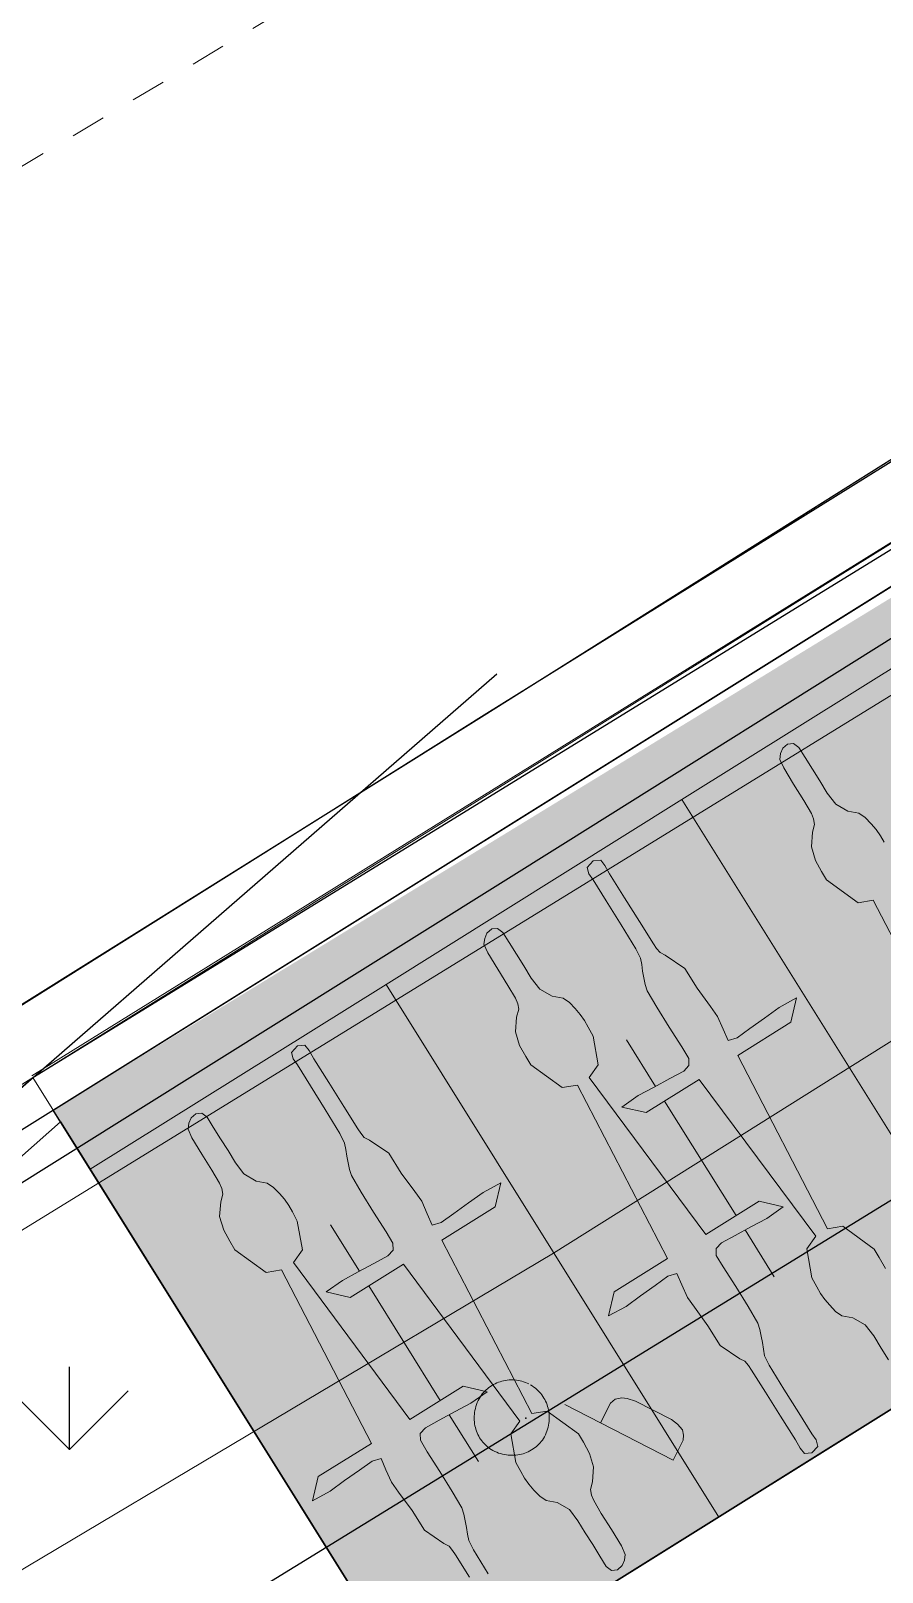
# Model space of a CAD drawing. Header units: metres. Extents: x 3 to 509016, y 4 to 6969473.
# Drawn here: x 507750.755 to 507753.195, y 6967248.743 to 6967253.16 of the extents above; entities that cross this region are included whole.
import ezdxf

# ---------------------------------------------------------------- set-up
doc = ezdxf.new("R2010")
doc.units = ezdxf.units.M
doc.linetypes.add('AEC_Double Dash', pattern=[0.039, 0.015, -0.004, 0.006, -0.004, 0.006, -0.004])
doc.linetypes.add('ISO-DASHED', pattern=[12, 8, -4])
doc.layers.add('_PROP-BDY', color=6, linetype='Continuous', plot=False)
doc.layers.add('defpoints_hatch_bdy', color=47, linetype='Continuous', plot=False)
for name, color, linetype, lineweight in [('A-DETL-GENF', 252, 'Continuous', 5), ('A-FLOR', 252, 'Continuous', 5), ('C-PROP-LINE', 252, 'AEC_Double Dash', 5), ('D_UG_PIPES', 252, 'EXIST_SWD', 0), ('ROAD_FURNITURE', 252, 'Continuous', 0), ('S_RM_UG_PIPES', 252, 'EXIST_RISINGMAIN', 0)]:
    doc.layers.add(name, color=color, linetype=linetype, lineweight=lineweight)
for name, color, linetype in [('HATCH_LANDSCAPE', 1, 'Continuous'), ('KRB_INV BARRIER [TYPE 1]', 2, 'ISO-DASHED'), ('mga2020bdy', 252, 'Continuous'), ('mga2020ROAD_FURNITURE', 252, 'Continuous'), ('mga2020ROAD_KERB_BACK', 252, 'Continuous'), ('mga2020ROAD_KERB_LIP', 252, 'Continuous'), ('mga2020TOPO_GEN', 252, 'Continuous'), ('STRINGS LIP', 60, 'Continuous'), ('XREF', 7, 'Continuous')]:
    doc.layers.add(name, color=color, linetype=linetype)
doc.layers.add('HATCH_PAVEMENT_FOOTPATH', color=7, linetype='Continuous', true_color=0xffe8a3)
doc.styles.get("Standard").update_dxf_attribs({"font": 'ARIALN.TTF'})
doc.linetypes.add('EXIST_RISINGMAIN', pattern='A,5,-2.5,5,-2,["RM",Standard,S=2.5,R=0,X=0,Y=-1.25],-5,5,-2.5,5,-2.5', length=34.5)
doc.linetypes.add('EXIST_SWD', pattern='A,5,-2.5,5,-2,["SWD",Standard,S=2.5,R=0,X=0,Y=-1.25],-8,5,-2.5,5,-2.5', length=37.5)

# ---------------------------------------------------------------- blocks, each defined once
blk = doc.blocks.new('XD_HATCH')
at = {"layer": 'HATCH_LANDSCAPE', "ltscale": 0.5}
h = blk.add_hatch(dxfattribs=at)
h.set_pattern_fill('GRASS', color=256, scale=0.05)
h.paths.add_polyline_path([(507765.6876, 6967256.9979), (507766.7115, 6967255.4419), (507751.6164, 6967242.3217), (507748.7956, 6967245.5671), (507737.8253, 6967236.032), (507740.6461, 6967232.7866), (507736.5214, 6967229.2015), (507736.2584, 6967228.8951), (507736.0784, 6967229.1466), (507735.8162, 6967229.5596), (507735.5842, 6967229.9902), (507735.3834, 6967230.4363), (507735.2151, 6967230.8956), (507735.1947, 6967230.9601), (507735.1169, 6967231.2239), (507735.0799, 6967231.3658), (507734.9786, 6967231.8443), (507734.9118, 6967232.3289), (507734.8797, 6967232.8171), (507734.8803, 6967233.246), (507734.8828, 6967233.3062), (507734.9203, 6967233.7944), (507734.9896, 6967234.2792), (507735.0933, 6967234.7572), (507735.1745, 6967235.0486), (507735.231, 6967235.2266), (507735.4019, 6967235.6849), (507735.5476, 6967236.0122), (507735.6051, 6967236.1298), (507735.6577, 6967236.2326), (507735.8387, 6967236.5602), (507736.1023, 6967236.972), (507736.3513, 6967237.3085), (507736.3954, 6967237.3633), (507736.7158, 6967237.7327), (507737.0357, 6967238.0527), (507737.0624, 6967238.0775), (507737.2362, 6967238.2327), (507737.8116, 6967238.7328), (507738.189, 6967239.0609), (507738.5664, 6967239.3889), (507738.9437, 6967239.7169), (507739.3211, 6967240.0449), (507739.6985, 6967240.3729), (507739.8922, 6967240.5412), (507740.4538, 6967241.028), (507740.8316, 6967241.3555), (507741.2094, 6967241.683), (507741.5872, 6967242.0104), (507741.9651, 6967242.3379), (507742.3429, 6967242.6654), (507742.7207, 6967242.9929), (507743.0985, 6967243.3204), (507743.4764, 6967243.6479), (507743.8542, 6967243.9754), (507744.232, 6967244.3028), (507744.6098, 6967244.6303), (507744.9877, 6967244.9578), (507745.3655, 6967245.2853), (507745.7433, 6967245.6128), (507746.1211, 6967245.9403), (507746.499, 6967246.2678), (507746.8768, 6967246.5953), (507747.2546, 6967246.9227), (507747.6324, 6967247.2502), (507748.0103, 6967247.5777), (507748.3881, 6967247.9052), (507748.7659, 6967248.2327), (507749.1437, 6967248.5602), (507749.5216, 6967248.8877), (507749.8994, 6967249.2152), (507750.2772, 6967249.5426), (507750.655, 6967249.8701), (507750.8401, 6967250.0329), (507750.9252, 6967249.8972), (507751.8789, 6967248.3707), (507765.4483, 6967256.8484)])
at = {"layer": 'HATCH_PAVEMENT_FOOTPATH'}
h = blk.add_hatch(color=256, dxfattribs=at)
h.dxf.hatch_style = 1
h.paths.add_polyline_path([(507751.8789, 6967248.3707), (507750.8192, 6967250.0668), (507764.199, 6967258.2482), (507768.6503, 6967260.7366), (507768.8747, 6967259.5551), (507765.4333, 6967257.405), (507765.6876, 6967256.9979)])
at = {"elevation": 4.784}
blk.add_lwpolyline([(507750.655, 6967249.8701), (507750.8401, 6967250.0329), (507750.9252, 6967249.8972), (507751.8789, 6967248.3707), (507765.4483, 6967256.8484), (507765.4746, 6967256.8649), (507766.7115, 6967255.4419), (507751.6164, 6967242.3217), (507748.7956, 6967245.5671)], dxfattribs=at)
at = {"layer": 'defpoints_hatch_bdy', "color": 4}
blk.add_lwpolyline([(507751.8789, 6967248.3707), (507750.8192, 6967250.0668), (507764.6279, 6967258.6941), (507765.6876, 6967256.9979)], close=True, dxfattribs=at)
blk = doc.blocks.new('25027_BNP_Skygate Play-Sheet - 000101 - SITE PLAN')
at = {"layer": '_PROP-BDY'}
blk.add_line((-2226983.4, 4009381.8), (-2226983.4, 4059443.9), dxfattribs=at)
at = {"layer": 'A-DETL-GENF'}
for p, q in [((-2228327.2, 4029388.7), (-2228330.4, 4029331.4)), ((-2228276.9, 4029338.4), (-2228327.2, 4029388.7)), ((-2228330.4, 4029331.4), (-2228326.6, 4029280.1)), ((-2228276.9, 4029158.4), (-2228276.9, 4029338.4)), ((-2228326.6, 4029280.1), (-2228323.7, 4029228.7)), ((-2228323.7, 4029228.7), (-2228320.8, 4029183.8)), ((-2228320.8, 4029183.8), (-2228327.8, 4029157.9)), ((-2227598.6, 4029196.3), (-2227701.5, 4029154.5)), ((-2227570.7, 4029195.7), (-2227598.6, 4029196.3)), ((-2227534.4, 4029193.9), (-2227570.7, 4029195.7)), ((-2227495, 4029183.2), (-2227534.4, 4029193.9)), ((-2227461, 4029158.1), (-2227495, 4029183.2)), ((-2228644.7, 4029125.8), (-2228660.1, 4029123.6)), ((-2228630.5, 4029134.5), (-2228644.7, 4029125.8)), ((-2228568.4, 4029161.7), (-2228630.5, 4029134.5)), ((-2228501.7, 4029161.9), (-2228568.4, 4029161.7)), ((-2228436.6, 4029166.5), (-2228501.7, 4029161.9)), ((-2228402, 4029168.6), (-2228436.6, 4029166.5)), ((-2228362.8, 4029163.1), (-2228402, 4029168.6)), ((-2228327.8, 4029157.9), (-2228362.8, 4029163.1)), ((-2227718.6, 4029113.7), (-2228276.9, 4029158.4)), ((-2227701.5, 4029154.5), (-2227718.6, 4029113.7)), ((-2227445.2, 4029141.2), (-2227461, 4029158.1)), ((-2227430.2, 4029135.1), (-2227445.2, 4029141.2)), ((-2227413.6, 4029132.2), (-2227430.2, 4029135.1)), ((-2227370.7, 4029131.3), (-2227413.6, 4029132.2)), ((-2227315.9, 4029131.4), (-2227370.7, 4029131.3)), ((-2227261.1, 4029130.5), (-2227315.9, 4029131.4)), ((-2227234.4, 4029126.8), (-2227261.1, 4029130.5)), ((-2227221.4, 4029116.4), (-2227234.4, 4029126.8)), ((-2228675.8, 4029123.2), (-2228751, 4029122.9)), ((-2228660.1, 4029123.6), (-2228675.8, 4029123.2)), ((-2227211.9, 4029102.6), (-2227221.4, 4029116.4)), ((-2227216.5, 4029069.7), (-2227209, 4029084.7)), ((-2227209, 4029084.7), (-2227211.9, 4029102.6)), ((-2228771.4, 4029073.3), (-2228690.6, 4029072.5)), ((-2228690.6, 4029072.5), (-2228660.7, 4029069.6)), ((-2228660.7, 4029069.6), (-2228643.2, 4029062.7)), ((-2228643.2, 4029062.7), (-2228625.6, 4029055)), ((-2228625.6, 4029055), (-2228607.6, 4029048.2)), ((-2228607.6, 4029048.2), (-2228589.5, 4029041.1)), ((-2228589.5, 4029041.1), (-2228571.2, 4029036.7)), ((-2228571.2, 4029036.7), (-2228516.3, 4029035.2)), ((-2228276.9, 4029028.6), (-2227718.6, 4029073.3)), ((-2227839.6, 4029038.9), (-2227889.9, 4028988.6)), ((-2227836.4, 4028981.6), (-2227839.6, 4029038.9)), ((-2227718.6, 4029073.3), (-2227701.5, 4029032.5)), ((-2227485.6, 4029016.4), (-2227464.1, 4029040)), ((-2227464.1, 4029040), (-2227428.3, 4029059.2)), ((-2227428.3, 4029059.2), (-2227388.4, 4029063.1)), ((-2227388.4, 4029063.1), (-2227347.4, 4029062.6)), ((-2227347.4, 4029062.6), (-2227307.8, 4029062.8)), ((-2227307.8, 4029062.8), (-2227268.2, 4029062.8)), ((-2227268.2, 4029062.8), (-2227234.4, 4029062.6)), ((-2227234.4, 4029062.6), (-2227216.5, 4029069.7)), ((-2228516.3, 4029035.2), (-2228449.2, 4029034.8)), ((-2228449.2, 4029034.8), (-2228382, 4029035.6)), ((-2228382, 4029035.6), (-2228343.7, 4029034.6)), ((-2228343.7, 4029034.6), (-2228326.6, 4029024.7)), ((-2228326.6, 4029024.7), (-2228320.8, 4029003.2)), ((-2228320.8, 4029003.2), (-2228323.7, 4028958.4)), ((-2228276.9, 4028848.6), (-2228276.9, 4029028.6)), ((-2227701.5, 4029032.5), (-2227623.7, 4029001)), ((-2227623.7, 4029001), (-2227594.1, 4028999.2)), ((-2227594.1, 4028999.2), (-2227572.7, 4028998.2)), ((-2227572.7, 4028998.2), (-2227551.3, 4028999.2)), ((-2227551.3, 4028999.2), (-2227529.6, 4029002.6)), ((-2227529.6, 4029002.6), (-2227505.8, 4029007.7)), ((-2227505.8, 4029007.7), (-2227485.6, 4029016.4)), ((-2228323.7, 4028958.4), (-2228326.6, 4028906.9)), ((-2227889.9, 4028988.6), (-2227889.9, 4028808.6)), ((-2227840.1, 4028930.3), (-2227836.4, 4028981.6)), ((-2228326.6, 4028906.9), (-2228330.4, 4028855.6)), ((-2227843, 4028878.9), (-2227840.1, 4028930.3)), ((-2227846, 4028834), (-2227843, 4028878.9)), ((-2228681.2, 4028820.8), (-2228702.7, 4028797.3)), ((-2228660.9, 4028829.5), (-2228681.2, 4028820.8)), ((-2228637.2, 4028834.6), (-2228660.9, 4028829.5)), ((-2228615.4, 4028838), (-2228637.2, 4028834.6)), ((-2228594.1, 4028839), (-2228615.4, 4028838)), ((-2228572.6, 4028838), (-2228594.1, 4028839)), ((-2228543.1, 4028836.3), (-2228572.6, 4028838)), ((-2228465.3, 4028804.7), (-2228543.1, 4028836.3)), ((-2228330.4, 4028855.6), (-2228327.2, 4028798.3)), ((-2228327.2, 4028798.3), (-2228276.9, 4028848.6)), ((-2227840.1, 4028812.6), (-2227846, 4028834)), ((-2228932.3, 4028774.6), (-2228950.3, 4028767.5)), ((-2228898.5, 4028774.4), (-2228932.3, 4028774.6)), ((-2228858.9, 4028774.4), (-2228898.5, 4028774.4)), ((-2228819.3, 4028774.6), (-2228858.9, 4028774.4)), ((-2228778.4, 4028774.1), (-2228819.3, 4028774.6)), ((-2228738.4, 4028778), (-2228778.4, 4028774.1)), ((-2228702.7, 4028797.3), (-2228738.4, 4028778)), ((-2228448.1, 4028763.9), (-2228465.3, 4028804.7)), ((-2227889.9, 4028808.6), (-2228448.1, 4028763.9)), ((-2227823, 4028802.6), (-2227840.1, 4028812.6)), ((-2227784.8, 4028801.6), (-2227823, 4028802.6)), ((-2227717.6, 4028802.4), (-2227784.8, 4028801.6)), ((-2227650.4, 4028802), (-2227717.6, 4028802.4)), ((-2227595.5, 4028800.5), (-2227650.4, 4028802)), ((-2227577.3, 4028796.1), (-2227595.5, 4028800.5)), ((-2227559.1, 4028789.1), (-2227577.3, 4028796.1)), ((-2227541.2, 4028782.2), (-2227559.1, 4028789.1)), ((-2227523.6, 4028774.5), (-2227541.2, 4028782.2)), ((-2227506, 4028767.6), (-2227523.6, 4028774.5)), ((-2228950.3, 4028767.5), (-2228957.7, 4028752.5)), ((-2228957.7, 4028752.5), (-2228954.9, 4028734.6)), ((-2228954.9, 4028734.6), (-2228945.4, 4028720.9)), ((-2227476.1, 4028764.7), (-2227506, 4028767.6)), ((-2227395.4, 4028763.9), (-2227476.1, 4028764.7)), ((-2227314.7, 4028763.9), (-2227395.4, 4028763.9)), ((-2227244.1, 4028763.5), (-2227314.7, 4028763.9)), ((-2227223, 4028764.8), (-2227244.1, 4028763.5)), ((-2227204.9, 4028759.2), (-2227223, 4028764.8)), ((-2227207.5, 4028715.6), (-2227198, 4028734.7)), ((-2227198, 4028734.7), (-2227204.9, 4028759.2)), ((-2228945.4, 4028720.9), (-2228932.4, 4028710.4)), ((-2228932.4, 4028710.4), (-2228905.6, 4028706.7)), ((-2228905.6, 4028706.7), (-2228850.9, 4028705.8)), ((-2228850.9, 4028705.8), (-2228796, 4028705.9)), ((-2228796, 4028705.9), (-2228753.2, 4028705)), ((-2228753.2, 4028705), (-2228736.5, 4028702.1)), ((-2228736.5, 4028702.1), (-2228721.5, 4028696)), ((-2228721.5, 4028696), (-2228705.7, 4028679.2)), ((-2228465.3, 4028682.7), (-2228448.1, 4028723.5)), ((-2228448.1, 4028723.5), (-2227889.9, 4028678.8)), ((-2227598.3, 4028675.5), (-2227536.3, 4028702.7)), ((-2227536.3, 4028702.7), (-2227522, 4028711.4)), ((-2227522, 4028711.4), (-2227506.7, 4028713.7)), ((-2227506.7, 4028713.7), (-2227490.9, 4028714)), ((-2227490.9, 4028714), (-2227415.7, 4028714.3)), ((-2227415.7, 4028714.3), (-2227335, 4028714.3)), ((-2227335, 4028714.3), (-2227254.2, 4028714.7)), ((-2227254.2, 4028714.7), (-2227227.1, 4028713.4)), ((-2227227.1, 4028713.4), (-2227207.5, 4028715.6)), ((-2228705.7, 4028679.2), (-2228671.7, 4028654.1)), ((-2228671.7, 4028654.1), (-2228632.4, 4028643.4)), ((-2228632.4, 4028643.4), (-2228596, 4028641.5)), ((-2228596, 4028641.5), (-2228568.2, 4028641)), ((-2228568.2, 4028641), (-2228465.3, 4028682.7)), ((-2227889.9, 4028678.8), (-2227889.9, 4028498.8)), ((-2227846, 4028653.4), (-2227838.9, 4028679.3)), ((-2227843, 4028608.5), (-2227846, 4028653.4)), ((-2227838.9, 4028679.3), (-2227803.9, 4028674.2)), ((-2227803.9, 4028674.2), (-2227764.8, 4028668.6)), ((-2227764.8, 4028668.6), (-2227730.1, 4028670.7)), ((-2227730.1, 4028670.7), (-2227665, 4028675.4)), ((-2227665, 4028675.4), (-2227598.3, 4028675.5)), ((-2227840.1, 4028557.1), (-2227843, 4028608.5)), ((-2227836.4, 4028505.8), (-2227840.1, 4028557.1)), ((-2227889.9, 4028498.8), (-2227839.6, 4028448.5)), ((-2227839.6, 4028448.5), (-2227836.4, 4028505.8)), ((-2228327.2, 4028388.7), (-2228330.4, 4028331.4)), ((-2228276.9, 4028338.4), (-2228327.2, 4028388.7)), ((-2228330.4, 4028331.4), (-2228326.6, 4028280.1)), ((-2228276.9, 4028158.4), (-2228276.9, 4028338.4)), ((-2228326.6, 4028280.1), (-2228323.7, 4028228.7)), ((-2228323.7, 4028228.7), (-2228320.8, 4028183.8)), ((-2228568.4, 4028161.7), (-2228630.5, 4028134.5)), ((-2228501.7, 4028161.9), (-2228568.4, 4028161.7)), ((-2228436.6, 4028166.5), (-2228501.7, 4028161.9)), ((-2228402, 4028168.6), (-2228436.6, 4028166.5)), ((-2228362.8, 4028163.1), (-2228402, 4028168.6)), ((-2228327.8, 4028157.9), (-2228362.8, 4028163.1)), ((-2228320.8, 4028183.8), (-2228327.8, 4028157.9)), ((-2227718.6, 4028113.7), (-2228276.9, 4028158.4)), ((-2227701.5, 4028154.5), (-2227718.6, 4028113.7)), ((-2227598.6, 4028196.3), (-2227701.5, 4028154.5)), ((-2227570.7, 4028195.7), (-2227598.6, 4028196.3)), ((-2227534.4, 4028193.9), (-2227570.7, 4028195.7)), ((-2227495, 4028183.2), (-2227534.4, 4028193.9)), ((-2227461, 4028158.1), (-2227495, 4028183.2)), ((-2227445.2, 4028141.2), (-2227461, 4028158.1)), ((-2228959.2, 4028121.6), (-2228968.8, 4028102.5)), ((-2228939.7, 4028123.8), (-2228959.2, 4028121.6)), ((-2228912.5, 4028122.5), (-2228939.7, 4028123.8)), ((-2228831.8, 4028122.9), (-2228912.5, 4028122.5)), ((-2228751, 4028122.9), (-2228831.8, 4028122.9)), ((-2228675.8, 4028123.2), (-2228751, 4028122.9)), ((-2228660.1, 4028123.6), (-2228675.8, 4028123.2)), ((-2228644.7, 4028125.8), (-2228660.1, 4028123.6)), ((-2228630.5, 4028134.5), (-2228644.7, 4028125.8)), ((-2227430.2, 4028135.1), (-2227445.2, 4028141.2)), ((-2227413.6, 4028132.2), (-2227430.2, 4028135.1)), ((-2227370.7, 4028131.3), (-2227413.6, 4028132.2)), ((-2227315.9, 4028131.4), (-2227370.7, 4028131.3)), ((-2227261.1, 4028130.5), (-2227315.9, 4028131.4)), ((-2227234.4, 4028126.8), (-2227261.1, 4028130.5)), ((-2227221.4, 4028116.4), (-2227234.4, 4028126.8)), ((-2227211.9, 4028102.6), (-2227221.4, 4028116.4)), ((-2228968.8, 4028102.5), (-2228961.9, 4028078)), ((-2228961.9, 4028078), (-2228943.7, 4028072.4)), ((-2228943.7, 4028072.4), (-2228922.6, 4028073.7)), ((-2228922.6, 4028073.7), (-2228852.1, 4028073.3)), ((-2228852.1, 4028073.3), (-2228771.4, 4028073.3)), ((-2228771.4, 4028073.3), (-2228690.6, 4028072.5)), ((-2228690.6, 4028072.5), (-2228660.7, 4028069.6)), ((-2228660.7, 4028069.6), (-2228643.2, 4028062.7)), ((-2228276.9, 4028028.6), (-2227718.6, 4028073.3)), ((-2227718.6, 4028073.3), (-2227701.5, 4028032.5)), ((-2227234.4, 4028062.6), (-2227216.5, 4028069.7)), ((-2227216.5, 4028069.7), (-2227209, 4028084.7)), ((-2227209, 4028084.7), (-2227211.9, 4028102.6)), ((-2228643.2, 4028062.7), (-2228625.6, 4028055)), ((-2228625.6, 4028055), (-2228607.6, 4028048.2)), ((-2228607.6, 4028048.2), (-2228589.5, 4028041.1)), ((-2228589.5, 4028041.1), (-2228571.2, 4028036.7)), ((-2228571.2, 4028036.7), (-2228516.3, 4028035.2)), ((-2228516.3, 4028035.2), (-2228449.2, 4028034.8)), ((-2228449.2, 4028034.8), (-2228382, 4028035.6)), ((-2228382, 4028035.6), (-2228343.7, 4028034.6)), ((-2228343.7, 4028034.6), (-2228326.6, 4028024.7)), ((-2228326.6, 4028024.7), (-2228320.8, 4028003.2)), ((-2228276.9, 4027848.6), (-2228276.9, 4028028.6)), ((-2227839.6, 4028038.9), (-2227889.9, 4027988.6)), ((-2227836.4, 4027981.6), (-2227839.6, 4028038.9)), ((-2227701.5, 4028032.5), (-2227623.7, 4028001)), ((-2227485.6, 4028016.4), (-2227464.1, 4028040)), ((-2227464.1, 4028040), (-2227428.3, 4028059.2)), ((-2227428.3, 4028059.2), (-2227388.4, 4028063.1)), ((-2227388.4, 4028063.1), (-2227347.4, 4028062.6)), ((-2227347.4, 4028062.6), (-2227307.8, 4028062.8)), ((-2227307.8, 4028062.8), (-2227268.2, 4028062.8)), ((-2227268.2, 4028062.8), (-2227234.4, 4028062.6)), ((-2228320.8, 4028003.2), (-2228323.7, 4027958.4)), ((-2227889.9, 4027988.6), (-2227889.9, 4027808.6)), ((-2227840.1, 4027930.3), (-2227836.4, 4027981.6)), ((-2227623.7, 4028001), (-2227594.1, 4027999.2)), ((-2227594.1, 4027999.2), (-2227572.7, 4027998.2)), ((-2227572.7, 4027998.2), (-2227551.3, 4027999.2)), ((-2227551.3, 4027999.2), (-2227529.6, 4028002.6)), ((-2227529.6, 4028002.6), (-2227505.8, 4028007.7)), ((-2227505.8, 4028007.7), (-2227485.6, 4028016.4)), ((-2228323.7, 4027958.4), (-2228326.6, 4027906.9)), ((-2228326.6, 4027906.9), (-2228330.4, 4027855.6)), ((-2227843, 4027878.9), (-2227840.1, 4027930.3)), ((-2228330.4, 4027855.6), (-2228327.2, 4027798.3)), ((-2228327.2, 4027798.3), (-2228276.9, 4027848.6)), ((-2227846, 4027834), (-2227843, 4027878.9)), ((-2228681.2, 4027820.8), (-2228702.7, 4027797.3)), ((-2228660.9, 4027829.5), (-2228681.2, 4027820.8)), ((-2228637.2, 4027834.6), (-2228660.9, 4027829.5)), ((-2228615.4, 4027838), (-2228637.2, 4027834.6)), ((-2228594.1, 4027839), (-2228615.4, 4027838)), ((-2228572.6, 4027838), (-2228594.1, 4027839)), ((-2228543.1, 4027836.3), (-2228572.6, 4027838)), ((-2228465.3, 4027804.7), (-2228543.1, 4027836.3)), ((-2228448.1, 4027763.9), (-2228465.3, 4027804.7)), ((-2227889.9, 4027808.6), (-2228448.1, 4027763.9)), ((-2227840.1, 4027812.6), (-2227846, 4027834)), ((-2227823, 4027802.6), (-2227840.1, 4027812.6)), ((-2227784.8, 4027801.6), (-2227823, 4027802.6)), ((-2227717.6, 4027802.4), (-2227784.8, 4027801.6)), ((-2227650.4, 4027802), (-2227717.6, 4027802.4)), ((-2227595.5, 4027800.5), (-2227650.4, 4027802)), ((-2227577.3, 4027796.1), (-2227595.5, 4027800.5)), ((-2228819.3, 4027774.6), (-2228858.9, 4027774.4)), ((-2228778.4, 4027774.1), (-2228819.3, 4027774.6)), ((-2228738.4, 4027778), (-2228778.4, 4027774.1)), ((-2228702.7, 4027797.3), (-2228738.4, 4027778)), ((-2227559.1, 4027789.1), (-2227577.3, 4027796.1)), ((-2227541.2, 4027782.2), (-2227559.1, 4027789.1)), ((-2227523.6, 4027774.5), (-2227541.2, 4027782.2)), ((-2227506, 4027767.6), (-2227523.6, 4027774.5)), ((-2227476.1, 4027764.7), (-2227506, 4027767.6)), ((-2227395.4, 4027763.9), (-2227476.1, 4027764.7)), ((-2227314.7, 4027763.9), (-2227395.4, 4027763.9)), ((-2227244.1, 4027763.5), (-2227314.7, 4027763.9)), ((-2227223, 4027764.8), (-2227244.1, 4027763.5)), ((-2227204.9, 4027759.2), (-2227223, 4027764.8)), ((-2227198, 4027734.7), (-2227204.9, 4027759.2)), ((-2228465.3, 4027682.7), (-2228448.1, 4027723.5)), ((-2228448.1, 4027723.5), (-2227889.9, 4027678.8)), ((-2227536.3, 4027702.7), (-2227522, 4027711.4)), ((-2227522, 4027711.4), (-2227506.7, 4027713.7)), ((-2227506.7, 4027713.7), (-2227490.9, 4027714)), ((-2227490.9, 4027714), (-2227415.7, 4027714.3)), ((-2227415.7, 4027714.3), (-2227335, 4027714.3)), ((-2227335, 4027714.3), (-2227254.2, 4027714.7)), ((-2227254.2, 4027714.7), (-2227227.1, 4027713.4)), ((-2227227.1, 4027713.4), (-2227207.5, 4027715.6)), ((-2227207.5, 4027715.6), (-2227198, 4027734.7)), ((-2228568.2, 4027641), (-2228465.3, 4027682.7)), ((-2227889.9, 4027678.8), (-2227889.9, 4027498.8)), ((-2227846, 4027653.4), (-2227838.9, 4027679.3)), ((-2227838.9, 4027679.3), (-2227803.9, 4027674.2)), ((-2227803.9, 4027674.2), (-2227764.8, 4027668.6)), ((-2227764.8, 4027668.6), (-2227730.1, 4027670.7)), ((-2227730.1, 4027670.7), (-2227665, 4027675.4)), ((-2227665, 4027675.4), (-2227598.3, 4027675.5)), ((-2227598.3, 4027675.5), (-2227536.3, 4027702.7)), ((-2228632.4, 4027643.4), (-2228596, 4027641.5)), ((-2228596, 4027641.5), (-2228568.2, 4027641)), ((-2227843, 4027608.5), (-2227846, 4027653.4)), ((-2227840.1, 4027557.1), (-2227843, 4027608.5)), ((-2227836.4, 4027505.8), (-2227840.1, 4027557.1)), ((-2227889.9, 4027498.8), (-2227839.6, 4027448.5)), ((-2227839.6, 4027448.5), (-2227836.4, 4027505.8)), ((-2227598.6, 4027196.3), (-2227701.5, 4027154.5)), ((-2227570.7, 4027195.7), (-2227598.6, 4027196.3)), ((-2227534.4, 4027193.9), (-2227570.7, 4027195.7)), ((-2227495, 4027183.2), (-2227534.4, 4027193.9)), ((-2227461, 4027158.1), (-2227495, 4027183.2)), ((-2227718.6, 4027113.7), (-2228276.9, 4027158.4)), ((-2227701.5, 4027154.5), (-2227718.6, 4027113.7)), ((-2227445.2, 4027141.2), (-2227461, 4027158.1)), ((-2227430.2, 4027135.1), (-2227445.2, 4027141.2)), ((-2227413.6, 4027132.2), (-2227430.2, 4027135.1)), ((-2227370.7, 4027131.3), (-2227413.6, 4027132.2)), ((-2227315.9, 4027131.4), (-2227370.7, 4027131.3)), ((-2227261.1, 4027130.5), (-2227315.9, 4027131.4)), ((-2227234.4, 4027126.8), (-2227261.1, 4027130.5)), ((-2227221.4, 4027116.4), (-2227234.4, 4027126.8)), ((-2227211.9, 4027102.6), (-2227221.4, 4027116.4)), ((-2227209, 4027084.7), (-2227211.9, 4027102.6)), ((-2227464.1, 4027040), (-2227428.3, 4027059.2)), ((-2227428.3, 4027059.2), (-2227388.4, 4027063.1)), ((-2227388.4, 4027063.1), (-2227347.4, 4027062.6)), ((-2227347.4, 4027062.6), (-2227307.8, 4027062.8)), ((-2227307.8, 4027062.8), (-2227268.2, 4027062.8)), ((-2227268.2, 4027062.8), (-2227234.4, 4027062.6)), ((-2227234.4, 4027062.6), (-2227216.5, 4027069.7)), ((-2227216.5, 4027069.7), (-2227209, 4027084.7)), ((-2227529.6, 4027002.6), (-2227505.8, 4027007.7)), ((-2227505.8, 4027007.7), (-2227485.6, 4027016.4)), ((-2227485.6, 4027016.4), (-2227464.1, 4027040)), ((-2227594.1, 4026999.2), (-2227572.7, 4026998.2)), ((-2227572.7, 4026998.2), (-2227551.3, 4026999.2)), ((-2227551.3, 4026999.2), (-2227529.6, 4027002.6))]:
    blk.add_line(p, q, dxfattribs=at)
at = {"layer": 'A-FLOR'}
for p, q in [((-2226870.7, 4030891.6), (-2226881.5, 4024562.2)), ((-2226873.2, 4029426.1), (-2228983.4, 4029426.1)), ((-2228983.4, 4029426.1), (-2228983.4, 4013143.9)), ((-2228983.4, 4028426.1), (-2228983.4, 4029426.1)), ((-2228983.4, 4029426.1), (-2227183.4, 4029426.1)), ((-2227183.4, 4029426.1), (-2227183.4, 4028426.1)), ((-2226867.7, 4029426.1), (-2226891.1, 4021174.9)), ((-2228483.4, 4028926.1), (-2228325.5, 4028926.1)), ((-2228276.9, 4028926.1), (-2227889.9, 4028926.1)), ((-2227840.4, 4028926.1), (-2227683.4, 4028926.1)), ((-2227183.4, 4028426.1), (-2228983.4, 4028426.1)), ((-2228983.4, 4027426.1), (-2228983.4, 4028426.1)), ((-2228983.4, 4028426.1), (-2227183.4, 4028426.1)), ((-2227183.4, 4028426.1), (-2227183.4, 4027426.1)), ((-2228483.4, 4027926.1), (-2228325.5, 4027926.1)), ((-2228276.9, 4027926.1), (-2227889.9, 4027926.1)), ((-2227840.4, 4027926.1), (-2227683.4, 4027926.1)), ((-2227183.4, 4027426.1), (-2228983.4, 4027426.1)), ((-2228983.4, 4027426.1), (-2227183.4, 4027426.1)), ((-2227183.4, 4027426.1), (-2227183.4, 4026426.1))]:
    blk.add_line(p, q, dxfattribs=at)
at = {"layer": 'C-PROP-LINE'}
blk.add_line((-2223988.2, 4059890.8), (-2225150.5, 4003276.3), dxfattribs=at)
blk = doc.blocks.new('XE_ARCH')
at = {"xscale": 0.001, "yscale": 0.001, "zscale": 0.001, "rotation": 121.996}
blk.add_blockref('25027_BNP_Skygate Play-Sheet - 000101 - SITE PLAN', (509988.1258, 6971273.7702), dxfattribs=at)
blk = doc.blocks.new('XE_LOT BOUNDARY')
at = {"layer": '_PROP-BDY'}
blk.add_line((507767.8185, 6967260.6875), (507725.3615, 6967234.1616), dxfattribs=at)
at = {"layer": 'C-PROP-LINE'}
blk.add_line((507723.3955, 6967236.4649), (507772.0253, 6967265.477), dxfattribs=at)
blk = doc.blocks.new('BAC R BOL SMALL')
for p, q in [((-2.4982, 3.6265), (-2.6702, 3.5026)), ((-2.3209, 3.7415), (-2.4982, 3.6265)), ((-2.1385, 3.8476), (-2.3209, 3.7415)), ((-1.9516, 3.9447), (-2.1385, 3.8476)), ((-1.7605, 4.0325), (-1.9516, 3.9447)), ((-1.5655, 4.1112), (-1.7605, 4.0325)), ((-1.367, 4.1804), (-1.5655, 4.1112)), ((-1.1654, 4.2401), (-1.367, 4.1804)), ((-0.9611, 4.2902), (-1.1654, 4.2401)), ((-0.7544, 4.3306), (-0.9611, 4.2902)), ((-0.5458, 4.3611), (-0.7544, 4.3306)), ((-0.3356, 4.3816), (-0.5458, 4.3611)), ((-0.1241, 4.392), (-0.3356, 4.3816)), ((0.0882, 4.3922), (-0.1241, 4.392)), ((0.301, 4.3821), (0.0882, 4.3922)), ((0.5139, 4.3616), (0.301, 4.3821)), ((0.7265, 4.3305), (0.5139, 4.3616)), ((0.9385, 4.2888), (0.7265, 4.3305)), ((1.1495, 4.2362), (0.9385, 4.2888)), ((1.359, 4.1728), (1.1495, 4.2362)), ((1.5668, 4.0983), (1.359, 4.1728)), ((1.7725, 4.0127), (1.5668, 4.0983)), ((1.9756, 3.9158), (1.7725, 4.0127)), ((2.364, 3.6868), (2.1736, 3.8056)), ((2.5466, 3.5598), (2.364, 3.6868)), ((-3.9185, 1.9844), (-4.0159, 1.7589)), ((-3.8088, 2.2087), (-3.9185, 1.9844)), ((-3.6931, 2.3988), (-3.8088, 2.2087)), ((-3.569, 2.5811), (-3.6931, 2.3988)), ((-3.4369, 2.7554), (-3.569, 2.5811)), ((-3.2973, 2.9215), (-3.4369, 2.7554)), ((-3.1504, 3.0794), (-3.2973, 2.9215)), ((-2.9967, 3.229), (-3.1504, 3.0794)), ((-2.8365, 3.3701), (-2.9967, 3.229)), ((-2.6702, 3.5026), (-2.8365, 3.3701)), ((2.7214, 3.4249), (2.5466, 3.5598)), ((2.8881, 3.2825), (2.7214, 3.4249)), ((3.0465, 3.1328), (2.8881, 3.2825)), ((3.1966, 2.9762), (3.0465, 3.1328)), ((3.3382, 2.813), (3.1966, 2.9762)), ((3.4711, 2.6437), (3.3382, 2.813)), ((3.5951, 2.4684), (3.4711, 2.6437)), ((3.7101, 2.2875), (3.5951, 2.4684)), ((3.816, 2.1015), (3.7101, 2.2875)), ((3.9126, 1.9105), (3.816, 2.1015)), ((3.9998, 1.7149), (3.9126, 1.9105)), ((11.9592, 2.1519), (11.43, 1.6933)), ((12.7353, 2.293), (11.9592, 2.1519)), ((13.3703, 2.2225), (12.7353, 2.293)), ((14.3228, 1.905), (13.3703, 2.2225)), ((18.4856, -0.2117), (14.3228, 1.905)), ((-4.3679, 0.1747), (-4.3729, -0.0484)), ((-4.3519, 0.3993), (-4.3679, 0.1747)), ((-4.3247, 0.625), (-4.3519, 0.3993)), ((-4.2862, 0.8515), (-4.3247, 0.625)), ((-4.2362, 1.0785), (-4.2862, 0.8515)), ((-4.1746, 1.3056), (-4.2362, 1.0785)), ((-4.1012, 1.5325), (-4.1746, 1.3056)), ((-4.0159, 1.7589), (-4.1012, 1.5325)), ((4.0773, 1.5151), (3.9998, 1.7149)), ((4.145, 1.3114), (4.0773, 1.5151)), ((4.2028, 1.1041), (4.145, 1.3114)), ((4.2506, 0.8936), (4.2028, 1.1041)), ((4.2881, 0.6801), (4.2506, 0.8936)), ((4.3152, 0.4641), (4.2881, 0.6801)), ((4.3318, 0.2458), (4.3152, 0.4641)), ((4.3376, 0.0256), (4.3318, 0.2458)), ((4.3327, -0.1962), (4.3376, 0.0256)), ((6.1384, 1.5522), (18.6973, -4.9036)), ((11.43, 1.6933), (10.2659, -0.5997)), ((-4.3729, -0.0484), (-4.367, -0.2697)), ((-4.367, -0.2697), (-4.3504, -0.4889)), ((-4.3504, -0.4889), (-4.3233, -0.7057)), ((-4.3233, -0.7057), (-4.2858, -0.9197)), ((-4.2858, -0.9197), (-4.2381, -1.1305)), ((-4.2381, -1.1305), (-4.1802, -1.3379)), ((-4.1802, -1.3379), (-4.1125, -1.5415)), ((-4.1125, -1.5415), (-4.035, -1.741)), ((-4.035, -1.741), (-3.9478, -1.936)), ((3.8833, -1.9876), (3.9807, -1.7651)), ((3.9807, -1.7651), (4.066, -1.5415)), ((4.066, -1.5415), (4.1394, -1.3172)), ((4.1394, -1.3172), (4.201, -1.0925)), ((4.201, -1.0925), (4.251, -0.8677)), ((4.251, -0.8677), (4.2895, -0.6432)), ((4.2895, -0.6432), (4.3167, -0.4192)), ((4.3167, -0.4192), (4.3327, -0.1962)), ((19.1911, -0.7409), (18.4856, -0.2117)), ((19.7909, -1.4111), (19.1911, -0.7409)), ((19.8967, -2.0109), (19.7909, -1.4111)), ((-3.9478, -1.936), (-3.8512, -2.1263)), ((-3.8512, -2.1263), (-3.7453, -2.3115)), ((-3.7453, -2.3115), (-3.6303, -2.4912)), ((-3.6303, -2.4912), (-3.5063, -2.6651)), ((-3.5063, -2.6651), (-3.3734, -2.8329)), ((-3.3734, -2.8329), (-3.2318, -2.9943)), ((-3.2318, -2.9943), (-3.0817, -3.1489)), ((-3.0817, -3.1489), (-2.9233, -3.2965)), ((-2.9233, -3.2965), (-2.7566, -3.4365)), ((-2.7566, -3.4365), (-2.5818, -3.5688)), ((-2.5818, -3.5688), (-2.3992, -3.6931)), ((2.457, -3.6233), (2.6306, -3.5003)), ((2.6306, -3.5003), (2.7982, -3.3685)), ((2.7982, -3.3685), (2.9594, -3.2279)), ((2.9594, -3.2279), (3.1139, -3.0788)), ((3.1139, -3.0788), (3.2613, -2.9211)), ((3.2613, -2.9211), (3.4013, -2.7552)), ((3.4013, -2.7552), (3.5336, -2.5811)), ((3.5336, -2.5811), (3.6578, -2.3989)), ((3.6578, -2.3989), (3.7736, -2.2088)), ((3.7736, -2.2088), (3.8833, -1.9876)), ((18.6973, -4.9036), (19.8614, -2.6106)), ((19.8614, -2.6106), (19.8967, -2.0109)), ((-2.3992, -3.6931), (-2.2088, -3.8088)), ((-2.2088, -3.8088), (-1.9877, -3.9154)), ((-1.9877, -3.9154), (-1.7652, -4.0101)), ((-1.7652, -4.0101), (-1.5416, -4.0931)), ((-1.5416, -4.0931), (-1.3173, -4.1646)), ((-1.3173, -4.1646), (-1.0926, -4.2245)), ((-1.0926, -4.2245), (-0.8679, -4.2732)), ((-0.8679, -4.2732), (-0.6435, -4.3106)), ((-0.6435, -4.3106), (-0.4197, -4.337)), ((-0.4197, -4.337), (-0.1969, -4.3525)), ((-0.1969, -4.3525), (0.0246, -4.3573)), ((0.0246, -4.3573), (0.2444, -4.3514)), ((0.2444, -4.3514), (0.4623, -4.335)), ((0.4623, -4.335), (0.6778, -4.3082)), ((0.6778, -4.3082), (0.8906, -4.2712)), ((0.8906, -4.2712), (1.1005, -4.2241)), ((1.1005, -4.2241), (1.307, -4.1671)), ((1.307, -4.1671), (1.5099, -4.1002)), ((1.5099, -4.1002), (1.7087, -4.0236)), ((1.7087, -4.0236), (1.9031, -3.9375)), ((1.9031, -3.9375), (2.0929, -3.842)), ((2.0929, -3.842), (2.2776, -3.7372)), ((2.2776, -3.7372), (2.457, -3.6233))]:
    blk.add_line(p, q)
blk = doc.blocks.new('XE_SURVEY')
at = {"layer": 'D_UG_PIPES', "flags": 128}
blk.add_lwpolyline([(507716.9447, 6967228.7162), (507720.9949, 6967231.9946), (507721.8177, 6967232.6612), (507728.3424, 6967236.3598), (507737.4607, 6967241.5661), (507738.8597, 6967242.3772), (507740.1304, 6967243.1743), (507740.9775, 6967243.7057), (507743.9514, 6967245.5512), (507752.0419, 6967250.5306), (507755.8742, 6967252.8893), (507757.1491, 6967253.6795), (507759.1677, 6967254.9422), (507759.6377, 6967255.6032), (507762.3373, 6967262.6002), (507763.9398, 6967266.8052), (507765.5351, 6967271.013), (507768.1357, 6967277.8982)], dxfattribs=at)
at = {"layer": 'mga2020bdy'}
blk.add_polyline3d([(507722.5905, 6967232.6075, 4.3474), (507725.1204, 6967234.2155, 4.3986), (507729.3938, 6967236.8067, 4.4566), (507733.0248, 6967239.0482, 4.469), (507736.0993, 6967240.9477, 4.4527), (507736.6834, 6967241.3067, 4.4393), (507736.9844, 6967241.4339, 4.4329), (507737.975, 6967242.3757, 4.4239), (507738.0041, 6967242.4202, 4.4222), (507740.823, 6967244.1743, 4.4566), (507752.055, 6967251.1994, 4.5262), (507759.1248, 6967255.6432, 4.4809), (507762.5143, 6967257.7594, 4.509), (507764.0703, 6967258.6973, 4.5203), (507768.0649, 6967260.9222, 4.5487), (507768.4417, 6967261.119, 4.552), (507772.9333, 6967263.3018, 4.591), (507777.8674, 6967265.5383, 4.6363), (507783.8819, 6967268.22, 4.6925)], dxfattribs=at)
at = {"layer": 'mga2020ROAD_FURNITURE'}
blk.add_point((507752.1739, 6967249.1842, 4.6091), dxfattribs=at)
blk.add_point((507752.1739, 6967249.1842, 4.6091), dxfattribs=at)
at = {"layer": 'mga2020ROAD_KERB_BACK'}
blk.add_polyline3d([(507738.2228, 6967241.4591, 4.5329), (507740.5152, 6967242.8258, 4.5216), (507741.08, 6967243.8212, 4.5636), (507746.5121, 6967247.2219, 4.6144), (507752.2955, 6967250.8388, 4.6445), (507757.8965, 6967254.3534, 4.6285), (507759.1736, 6967254.499, 4.5861), (507761.3848, 6967256.0005, 4.6263), (507762.5074, 6967257.2531, 4.6308), (507763.0964, 6967257.6156, 4.6351), (507767.4311, 6967260.1022, 4.6661), (507768.2485, 6967260.5368, 4.6718), (507771.8944, 6967262.3499, 4.7037), (507773.1568, 6967262.9317, 4.7146), (507778.0594, 6967265.1621, 4.7595), (507784.0446, 6967267.8262, 4.8092)], dxfattribs=at)
at = {"layer": 'mga2020ROAD_KERB_LIP'}
blk.add_polyline3d([(507783.8819, 6967268.22, 4.6925), (507777.8674, 6967265.5383, 4.6363), (507772.9333, 6967263.3018, 4.591), (507768.4417, 6967261.119, 4.552), (507768.0649, 6967260.9222, 4.5487), (507764.0703, 6967258.6973, 4.5203), (507762.5143, 6967257.7594, 4.509), (507759.1248, 6967255.6432, 4.4809), (507757.4654, 6967254.5665, 4.4958), (507752.055, 6967251.1994, 4.5262), (507746.2396, 6967247.5524, 4.5016), (507740.823, 6967244.1743, 4.4566), (507737.975, 6967242.3757, 4.4239)], dxfattribs=at)
at = {"layer": 'mga2020TOPO_GEN'}
blk.add_polyline3d([(507721.4061, 6967230.9471, 4.3849), (507722.8503, 6967231.8206, 4.4603), (507725.9428, 6967226.5822, 4.5347), (507728.7643, 6967229.3076, 4.3792), (507732.4014, 6967233.8998, 4.4481), (507736.333, 6967237.9283, 4.5187), (507738.4795, 6967240.1832, 4.5227), (507742.8798, 6967243.4148, 4.5515), (507748.1545, 6967246.6967, 4.5782), (507754.6316, 6967250.6759, 4.5949), (507759.7921, 6967253.8601, 4.5724), (507763.226, 6967256.0566, 4.6167), (507767.2843, 6967258.544, 4.6833), (507767.3115, 6967260.0389, 4.6591)], dxfattribs=at)
at = {"layer": 'S_RM_UG_PIPES'}
blk.add_lwpolyline([(507783.0387, 6967266.9042), (507782.2027, 6967265.9602), (507774.9124, 6967262.4329), (507770.4424, 6967260.194), (507766.0161, 6967257.8685), (507761.8947, 6967255.7032), (507756.9433, 6967252.5983), (507752.2532, 6967249.6573), (507747.9878, 6967247.1179), (507745.4098, 6967245.5836), (507743.6911, 6967244.5608), (507741.1352, 6967242.9905), (507734.7873, 6967238.9962), (507730.5554, 6967236.3333), (507726.0446, 6967234.1852), (507725.0957, 6967233.7482), (507720.8087, 6967233.4102), (507720.2157, 6967230.8222)], dxfattribs=at)
at = {"layer": 'ROAD_FURNITURE', "xscale": 0.0247222863170386, "yscale": 0.0247222863170386, "zscale": 0.0247222863170386}
blk.add_blockref('BAC R BOL SMALL', (507752.1341, 6967249.1852, 4.6091), dxfattribs=at)
blk = doc.blocks.new('XD_DESIGN_1')
at = {"layer": 'mga2020ROAD_KERB_BACK'}
blk.add_polyline3d([(507738.2228, 6967241.4591, 4.5329), (507740.5152, 6967242.8258, 4.5216), (507741.08, 6967243.8212, 4.5636), (507746.5121, 6967247.2219, 4.6144), (507752.2955, 6967250.8388, 4.6445), (507757.8965, 6967254.3534, 4.6285), (507759.1736, 6967254.499, 4.5861), (507761.3848, 6967256.0005, 4.6263), (507762.5074, 6967257.2531, 4.6308), (507763.0964, 6967257.6156, 4.6351), (507767.4311, 6967260.1022, 4.6661), (507768.2485, 6967260.5368, 4.6718), (507771.8944, 6967262.3499, 4.7037), (507773.1568, 6967262.9317, 4.7146), (507778.0594, 6967265.1621, 4.7595), (507784.0446, 6967267.8262, 4.8092), (507788.4512, 6967269.6966, 4.8489), (507789.1437, 6967270.0505, 4.8638), (507789.8322, 6967270.5465, 4.8695), (507791.7059, 6967272.1166, 4.8826)], dxfattribs=at)
at = {"layer": 'STRINGS LIP', "color": 60, "linetype": 'Continuous', "lineweight": -3}
blk.add_polyline3d([(507739.7938, 6967240.6545, 4.5), (507750.7608, 6967250.1603, 4.6008), (507764.6279, 6967258.6941, 4.626), (507767.8185, 6967260.6875, 4.6018), (507767.9299, 6967260.7572, 4.601), (507769.3113, 6967261.5314, 4.5891), (507772.9333, 6967263.3018, 4.62)], dxfattribs=at)
blk = doc.blocks.new('XD_DESIGN_2')
at = {"layer": 'mga2020ROAD_KERB_BACK'}
blk.add_polyline3d([(507738.2228, 6967241.4591, 4.5329), (507740.5152, 6967242.8258, 4.5216), (507741.08, 6967243.8212, 4.5636), (507746.5121, 6967247.2219, 4.6144), (507752.2955, 6967250.8388, 4.6445), (507757.8965, 6967254.3534, 4.6285), (507759.1736, 6967254.499, 4.5861), (507761.3848, 6967256.0005, 4.6263), (507762.5074, 6967257.2531, 4.6308), (507763.0964, 6967257.6156, 4.6351), (507767.4311, 6967260.1022, 4.6661), (507768.2485, 6967260.5368, 4.6718), (507771.8944, 6967262.3499, 4.7037), (507773.1568, 6967262.9317, 4.7146), (507778.0594, 6967265.1621, 4.7595), (507784.0446, 6967267.8262, 4.8092), (507788.4512, 6967269.6966, 4.8489), (507789.1437, 6967270.0505, 4.8638), (507789.8322, 6967270.5465, 4.8695), (507791.7059, 6967272.1166, 4.8826)], dxfattribs=at)
at = {"layer": 'STRINGS LIP', "color": 60, "linetype": 'Continuous', "lineweight": -3}
blk.add_polyline3d([(507739.7938, 6967240.6545, 4.5), (507750.7608, 6967250.1603, 4.6008), (507764.6279, 6967258.6941, 4.626), (507767.8185, 6967260.6875, 4.6018), (507767.9299, 6967260.7572, 4.601), (507769.3113, 6967261.5314, 4.5891), (507772.9333, 6967263.3018, 4.62)], dxfattribs=at)

msp = doc.modelspace()

# ---------------------------------------------------------------- linework, layer by layer
at = {"layer": 'KRB_INV BARRIER [TYPE 1]'}
msp.add_lwpolyline([(507752.0909, 6967251.3165), (507737.2139, 6967238.3733, 0.075867), (507735.8232, 6967236.7837, 0.075867), (507734.9699, 6967234.8516, 0.075867), (507734.7318, 6967232.7529, 0.075867), (507735.1305, 6967230.6788, 0.075867), (507736.1297, 6967228.818), (507739.3059, 6967223.5285), (507743.2597, 6967217.2114, 0.008477), (507744.9606, 6967214.6379, 0.014585), (507748.0879, 6967210.3582, 0.014585), (507751.4594, 6967206.2682), (507754.4715, 6967202.9358), (507758.6234, 6967198.5641), (507765.1675, 6967191.6734), (507795.7151, 6967159.5083), (507797.0648, 6967160.6825), (507815.6575, 6967142.7613), (507813.8, 6967140.4657), (507821.0371, 6967132.8454), (507828.8625, 6967124.8752), (507836.1676, 6967117.7773), (507856.5403, 6967100.4533)], format="xyb", dxfattribs=at)

# ---------------------------------------------------------------- block references
for name in ['XD_HATCH', 'XE_ARCH', 'XE_SURVEY']:
    msp.add_blockref(name, (0, 0))
at = {"layer": 'XREF'}
for name in ['XD_HATCH', 'XE_ARCH', 'XE_SURVEY', 'XE_LOT BOUNDARY']:
    msp.add_blockref(name, (0, 0), dxfattribs=at)

# ---------------------------------------------------------------- next in the draw order: block references
msp.add_blockref('XD_DESIGN_1', (0, 0))

# ---------------------------------------------------------------- next in the draw order: block references
msp.add_blockref('XD_DESIGN_2', (0, 0), dxfattribs=at)

doc.saveas('drawing.dxf')
